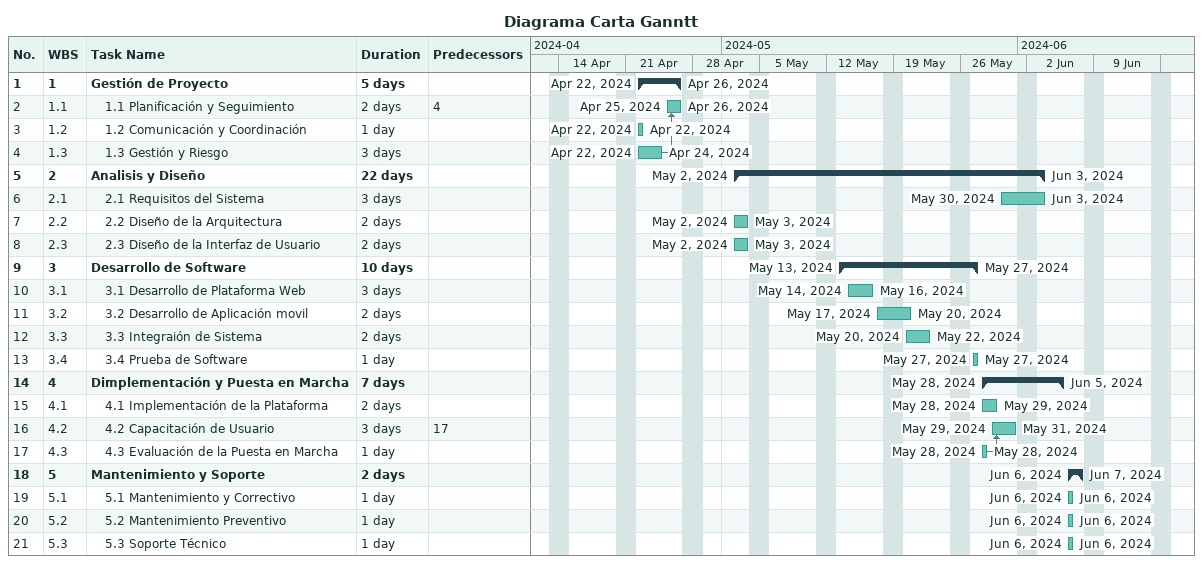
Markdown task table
Diagrama Carta Ganntt

| ID | WBS | Task | Duration | Start | Finish | Predecessors |
|---|---|---|---|---|---|---|
| 1 | 1 | **Gestión de Proyecto** | 5d | 2024-04-22 | 2024-04-26 |  |
| 2 | 1.1 | 1.1 Planificación y Seguimiento | 2d | 2024-04-25 | 2024-04-26 | 4 |
| 3 | 1.2 | 1.2 Comunicación y Coordinación | 1d | 2024-04-22 | 2024-04-22 |  |
| 4 | 1.3 | 1.3 Gestión y Riesgo | 3d | 2024-04-22 | 2024-04-24 |  |
| 5 | 2 | **Analisis y Diseño** | 22d | 2024-05-02 | 2024-06-03 |  |
| 6 | 2.1 | 2.1 Requisitos del Sistema | 3d | 2024-05-30 | 2024-06-03 |  |
| 7 | 2.2 | 2.2 Diseño de la Arquitectura | 2d | 2024-05-02 | 2024-05-03 |  |
| 8 | 2.3 | 2.3 Diseño de la Interfaz de Usuario | 2d | 2024-05-02 | 2024-05-03 |  |
| 9 | 3 | **Desarrollo de Software** | 10d | 2024-05-13 | 2024-05-27 |  |
| 10 | 3.1 | 3.1 Desarrollo de Plataforma Web | 3d | 2024-05-14 | 2024-05-16 |  |
| 11 | 3.2 | 3.2 Desarrollo de Aplicación movil | 2d | 2024-05-17 | 2024-05-20 |  |
| 12 | 3.3 | 3.3 Integraión de Sistema | 2d | 2024-05-20 | 2024-05-22 |  |
| 13 | 3.4 | 3.4 Prueba de Software | 1d | 2024-05-27 | 2024-05-27 |  |
| 14 | 4 | **Dimplementación y Puesta en Marcha** | 7d | 2024-05-28 | 2024-06-05 |  |
| 15 | 4.1 | 4.1 Implementación de la Plataforma | 2d | 2024-05-28 | 2024-05-29 |  |
| 16 | 4.2 | 4.2 Capacitación de Usuario | 3d | 2024-05-29 | 2024-05-31 | 17 |
| 17 | 4.3 | 4.3 Evaluación de la Puesta en Marcha | 1d | 2024-05-28 | 2024-05-28 |  |
| 18 | 5 | **Mantenimiento y Soporte** | 2d | 2024-06-06 | 2024-06-07 |  |
| 19 | 5.1 | 5.1 Mantenimiento y Correctivo | 1d | 2024-06-06 | 2024-06-06 |  |
| 20 | 5.2 | 5.2 Mantenimiento Preventivo | 1d | 2024-06-06 | 2024-06-06 |  |
| 21 | 5.3 | 5.3 Soporte Técnico | 1d | 2024-06-06 | 2024-06-06 |  |
